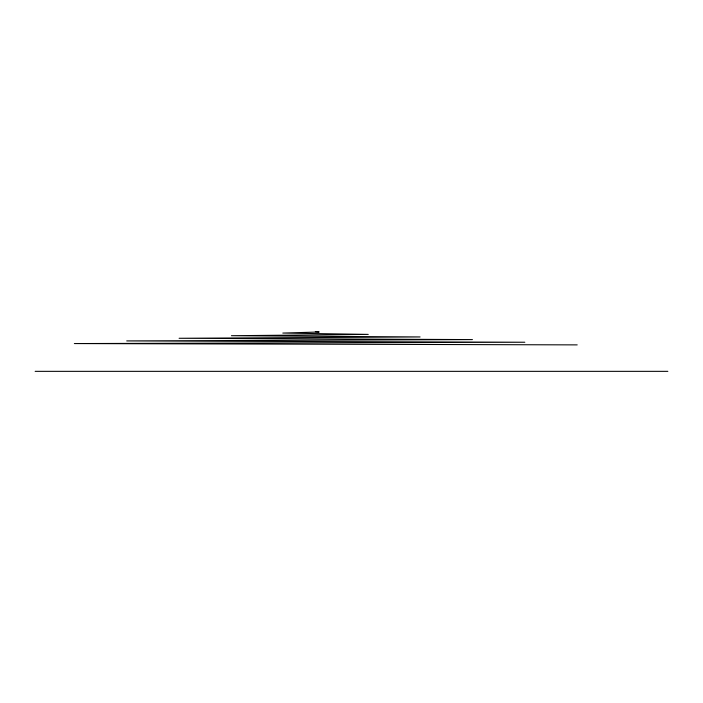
<?xml version="1.0" encoding="UTF-8"?>
<svg xmlns="http://www.w3.org/2000/svg" width="703" height="703" viewBox="0 0 703 703"><rect width="100%" height="100%" fill="white"/><g stroke="black" fill="none" stroke-linecap="round" stroke-linejoin="round"><path stroke-width="1.05" d="M35.15 371.342L667.85 371.342M577.207 344.883L74.351 343.565L524.833 342.238L126.725 340.92L472.451 339.593L179.098 338.275L420.078 336.948L231.428 335.709L368.249 334.391L282.799 333.064L319.18 331.992L315.331 331.658"/></g></svg>
